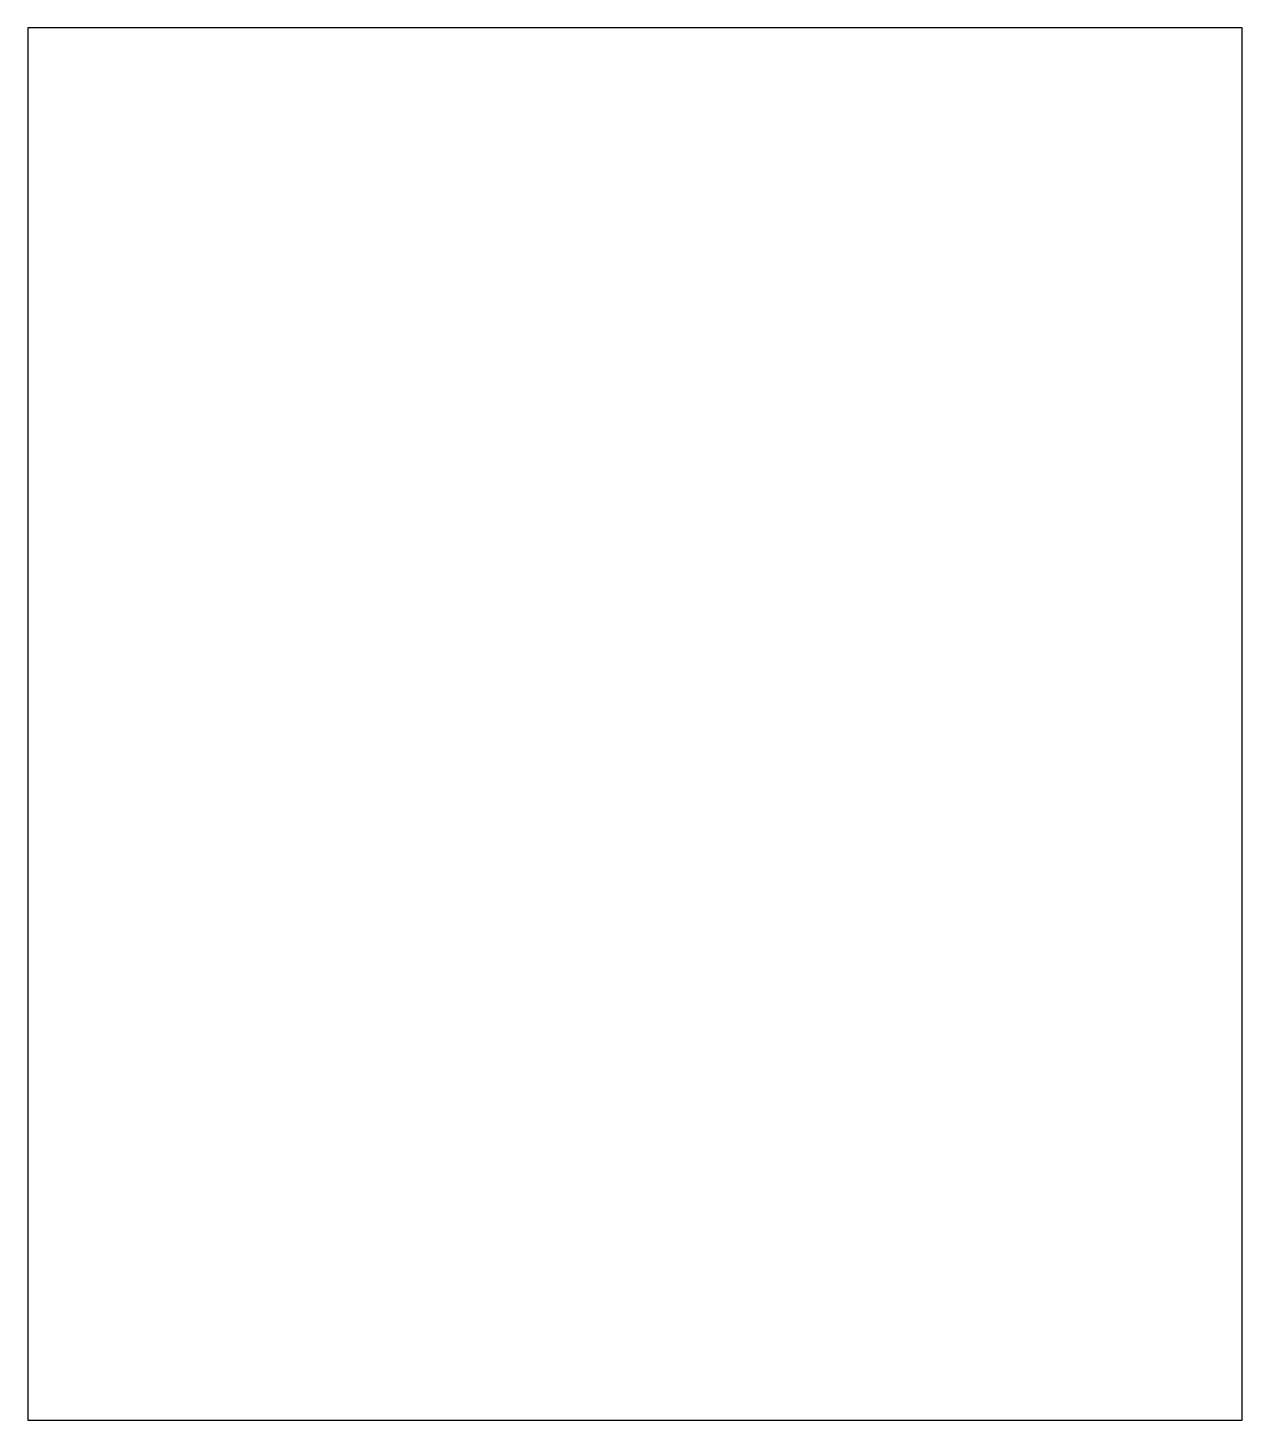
# Model space of a CAD drawing. Extents: x -26 to 49, y 15 to 101.
import ezdxf

# ---------------------------------------------------------------- set-up
doc = ezdxf.new("R2010")
doc.units = 0
doc.layers.get('0').update_dxf_attribs({"linetype": 'continuous'})

msp = doc.modelspace()

# ---------------------------------------------------------------- linework, layer by layer
at = {"color": 0}
msp.add_lwpolyline([(-26, 15), (49, 15), (49, 101), (-26, 101)], close=True, dxfattribs=at)

doc.saveas('drawing.dxf')
